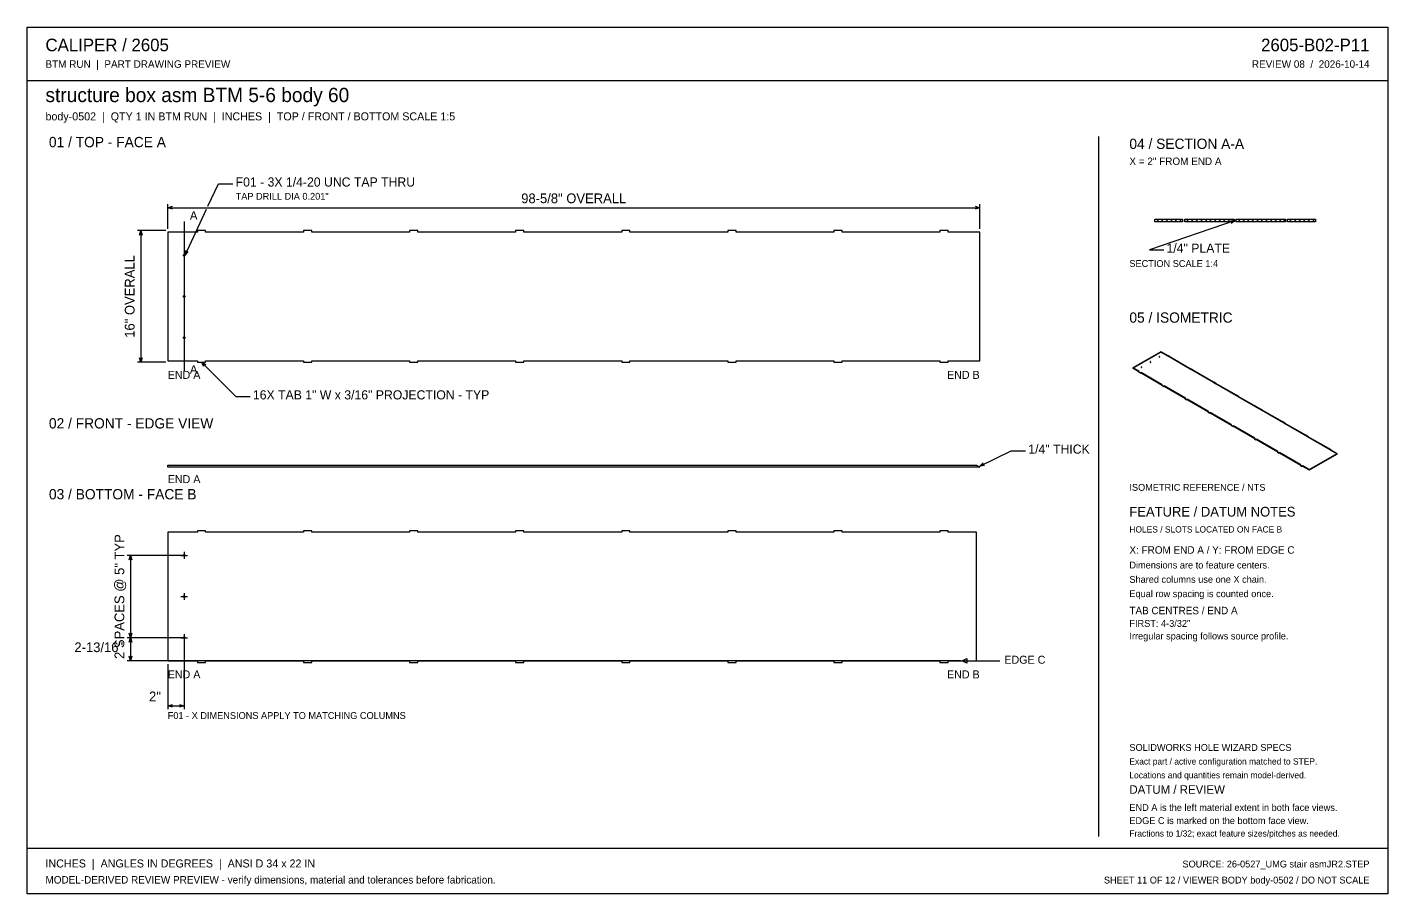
# Model space of a CAD drawing. Header units: inches. Extents: x 2 to 168, y 2 to 108.
import ezdxf
from ezdxf.enums import TextEntityAlignment as Align

# ---------------------------------------------------------------- set-up
doc = ezdxf.new("R2010")
doc.units = ezdxf.units.IN
doc.header["$MEASUREMENT"] = 0

msp = doc.modelspace()

# ---------------------------------------------------------------- linework, layer by layer
at = {"layer": 'ANNOTATION'}
for p, q in [((24.32, 85.9), (25.6, 88.63)), ((25.6, 88.63), (27.33, 88.63)), ((19.43, 83.14), (19.43, 86.13)), ((118.07, 83.14), (118.07, 86.13)), ((19.43, 85.71), (19.99, 85.88)), ((19.43, 85.71), (118.07, 85.71)), ((19.99, 85.53), (19.43, 85.71)), ((21.53, 79.93), (24.14, 85.52)), ((117.51, 85.88), (118.07, 85.71)), ((118.07, 85.71), (117.51, 85.53)), ((19.22, 82.93), (15.75, 82.93)), ((15.99, 82.38), (16.17, 82.93)), ((16.17, 82.93), (16.17, 66.93)), ((16.17, 82.93), (16.34, 82.38)), ((21.43, 84.04), (21.43, 65.89)), ((149.1, 84.15), (138.68, 80.59)), ((148.52, 84.13), (149.1, 84.15)), ((149.1, 84.15), (148.63, 83.81)), ((21.53, 79.93), (21.61, 80.51)), ((21.92, 80.36), (21.53, 79.93)), ((138.68, 80.59), (140.42, 80.59)), ((19.22, 66.93), (15.75, 66.93)), ((16.17, 66.93), (15.99, 67.49)), ((16.34, 67.49), (16.17, 66.93)), ((23.53, 66.93), (27.7, 62.76)), ((23.8, 66.41), (23.53, 66.93)), ((23.53, 66.93), (24.05, 66.66)), ((27.7, 62.76), (29.43, 62.76)), ((118.07, 54.32), (121.89, 56.18)), ((118.07, 54.32), (118.49, 54.72)), ((121.89, 56.18), (123.63, 56.18)), ((118.65, 54.41), (118.07, 54.32)), ((21.22, 43.47), (14.5, 43.47)), ((14.74, 42.92), (14.92, 43.47)), ((14.92, 43.47), (14.92, 33.47)), ((14.92, 43.47), (15.09, 42.92)), ((21.01, 43.47), (21.85, 43.47)), ((21.43, 43.89), (21.43, 43.06)), ((21.01, 38.47), (21.85, 38.47)), ((21.43, 38.89), (21.43, 38.06)), ((21.22, 33.47), (14.5, 33.47)), ((21.22, 33.47), (14.5, 33.47)), ((14.92, 33.47), (14.74, 34.03)), ((14.74, 32.92), (14.92, 33.47)), ((15.09, 34.03), (14.92, 33.47)), ((14.92, 33.47), (14.92, 30.66)), ((14.92, 33.47), (15.09, 32.92)), ((21.01, 33.47), (21.85, 33.47)), ((21.43, 33.89), (21.43, 33.06)), ((21.43, 33.26), (21.43, 24.78)), ((115.74, 30.66), (14.5, 30.66)), ((14.92, 30.66), (14.74, 31.22)), ((15.09, 31.22), (14.92, 30.66)), ((19.43, 30.26), (19.43, 24.78)), ((115.95, 30.66), (116.51, 30.94)), ((115.95, 30.66), (120.5, 30.66)), ((116.51, 30.38), (115.95, 30.66)), ((116.51, 30.94), (116.51, 30.38)), ((19.43, 25.19), (19.99, 25.37)), ((19.43, 25.19), (21.43, 25.19)), ((19.99, 25.02), (19.43, 25.19)), ((20.87, 25.37), (21.43, 25.19)), ((21.43, 25.19), (20.87, 25.02))]:
    msp.add_line(p, q, dxfattribs=at)
at = {"layer": 'OUTLINE'}
for p, q in [((2.36, 107.64), (167.64, 107.64)), ((2.36, 2.36), (2.36, 107.64)), ((167.64, 107.64), (167.64, 2.36)), ((2.36, 101.18), (167.64, 101.18)), ((132.5, 94.38), (132.5, 9.31)), ((139.33, 84.31), (142.72, 84.31)), ((139.33, 83.99), (139.33, 84.31)), ((139.54, 83.99), (139.85, 84.31)), ((140.1, 83.99), (140.41, 84.31)), ((140.65, 83.99), (140.96, 84.31)), ((141.21, 83.99), (141.52, 84.31)), ((141.76, 83.99), (142.07, 84.31)), ((142.32, 83.99), (142.63, 84.31)), ((142.72, 84.31), (142.72, 83.99)), ((142.97, 84.31), (148.97, 84.31)), ((142.97, 83.99), (142.97, 84.31)), ((143.18, 83.99), (143.49, 84.31)), ((143.74, 83.99), (144.05, 84.31)), ((144.29, 83.99), (144.6, 84.31)), ((144.85, 83.99), (145.16, 84.31)), ((145.4, 83.99), (145.72, 84.31)), ((145.96, 83.99), (146.27, 84.31)), ((146.51, 83.99), (146.83, 84.31)), ((147.07, 83.99), (147.38, 84.31)), ((147.63, 83.99), (147.94, 84.31)), ((148.18, 83.99), (148.49, 84.31)), ((148.74, 83.99), (148.97, 84.31)), ((148.97, 84.31), (148.97, 83.99)), ((149.22, 84.31), (155.22, 84.31)), ((149.22, 83.99), (149.22, 84.31)), ((149.43, 83.99), (149.74, 84.31)), ((149.99, 83.99), (150.3, 84.31)), ((150.54, 83.99), (150.85, 84.31)), ((151.1, 83.99), (151.41, 84.31)), ((151.65, 83.99), (151.97, 84.31)), ((152.21, 83.99), (152.52, 84.31)), ((152.76, 83.99), (153.08, 84.31)), ((153.32, 83.99), (153.63, 84.31)), ((153.88, 83.99), (154.19, 84.31)), ((154.43, 83.99), (154.74, 84.31)), ((154.99, 83.99), (155.22, 84.31)), ((155.22, 84.31), (155.22, 83.99)), ((155.47, 84.31), (158.86, 84.31)), ((155.47, 83.99), (155.47, 84.31)), ((155.68, 83.99), (155.99, 84.31)), ((156.24, 83.99), (156.55, 84.31)), ((156.79, 83.99), (157.1, 84.31)), ((157.35, 83.99), (157.66, 84.31)), ((157.9, 83.99), (158.22, 84.31)), ((158.46, 83.99), (158.77, 84.31)), ((158.86, 84.31), (158.86, 83.99)), ((19.43, 82.74), (19.43, 67.12)), ((23.03, 82.74), (19.43, 82.74)), ((24.03, 82.93), (23.03, 82.93)), ((23.03, 82.93), (23.03, 82.74)), ((24.03, 82.74), (24.03, 82.93)), ((35.92, 82.74), (24.03, 82.74)), ((36.92, 82.93), (35.92, 82.93)), ((35.92, 82.93), (35.92, 82.74)), ((36.92, 82.74), (36.92, 82.93)), ((48.81, 82.74), (36.92, 82.74)), ((49.81, 82.93), (48.81, 82.93)), ((48.81, 82.93), (48.81, 82.74)), ((49.81, 82.74), (49.81, 82.93)), ((61.69, 82.74), (49.81, 82.74)), ((62.69, 82.93), (61.69, 82.93)), ((61.69, 82.93), (61.69, 82.74)), ((62.69, 82.74), (62.69, 82.93)), ((74.58, 82.74), (62.69, 82.74)), ((75.58, 82.93), (74.58, 82.93)), ((74.58, 82.93), (74.58, 82.74)), ((75.58, 82.74), (75.58, 82.93)), ((87.47, 82.74), (75.58, 82.74)), ((88.47, 82.93), (87.47, 82.93)), ((87.47, 82.93), (87.47, 82.74)), ((88.47, 82.74), (88.47, 82.93)), ((100.35, 82.74), (88.47, 82.74)), ((101.35, 82.93), (100.35, 82.93)), ((100.35, 82.93), (100.35, 82.74)), ((101.35, 82.74), (101.35, 82.93)), ((113.24, 82.74), (101.35, 82.74)), ((114.24, 82.93), (113.24, 82.93)), ((113.24, 82.93), (113.24, 82.74)), ((114.24, 82.74), (114.24, 82.93)), ((118.07, 82.74), (114.24, 82.74)), ((118.07, 67.12), (118.07, 82.74)), ((142.72, 83.99), (139.33, 83.99)), ((148.97, 83.99), (142.97, 83.99)), ((155.22, 83.99), (149.22, 83.99)), ((158.86, 83.99), (155.47, 83.99)), ((140.07, 68.22), (136.67, 66.26)), ((136.67, 66.2), (140.07, 68.16)), ((140.07, 68.16), (140.07, 68.22)), ((140.85, 67.77), (140.07, 68.22)), ((140.85, 67.71), (140.07, 68.16)), ((140.89, 67.8), (140.85, 67.77)), ((140.85, 67.77), (140.85, 67.71)), ((140.89, 67.8), (140.89, 67.73)), ((140.89, 67.8), (141.11, 67.67)), ((19.43, 67.12), (23.03, 67.12)), ((23.03, 67.12), (23.03, 66.93)), ((23.03, 66.93), (24.03, 66.93)), ((24.03, 66.93), (24.03, 67.12)), ((24.03, 67.12), (35.92, 67.12)), ((35.92, 67.12), (35.92, 66.93)), ((35.92, 66.93), (36.92, 66.93)), ((36.92, 66.93), (36.92, 67.12)), ((36.92, 67.12), (48.81, 67.12)), ((48.81, 67.12), (48.81, 66.93)), ((48.81, 66.93), (49.81, 66.93)), ((49.81, 66.93), (49.81, 67.12)), ((49.81, 67.12), (61.69, 67.12)), ((61.69, 67.12), (61.69, 66.93)), ((61.69, 66.93), (62.69, 66.93)), ((62.69, 66.93), (62.69, 67.12)), ((62.69, 67.12), (74.58, 67.12)), ((74.58, 67.12), (74.58, 66.93)), ((74.58, 66.93), (75.58, 66.93)), ((75.58, 66.93), (75.58, 67.12)), ((75.58, 67.12), (87.47, 67.12)), ((87.47, 67.12), (87.47, 66.93)), ((87.47, 66.93), (88.47, 66.93)), ((88.47, 66.93), (88.47, 67.12)), ((88.47, 67.12), (100.35, 67.12)), ((100.35, 67.12), (100.35, 66.93)), ((100.35, 66.93), (101.35, 66.93)), ((101.35, 66.93), (101.35, 67.12)), ((101.35, 67.12), (113.24, 67.12)), ((113.24, 67.12), (113.24, 66.93)), ((113.24, 66.93), (114.24, 66.93)), ((114.24, 66.93), (114.24, 67.12)), ((114.24, 67.12), (118.07, 67.12)), ((136.67, 66.26), (136.67, 66.2)), ((137.45, 65.81), (136.67, 66.26)), ((137.45, 65.75), (136.67, 66.2)), ((137.69, 66.37), (137.68, 66.37)), ((137.68, 66.37), (137.68, 66.37)), ((137.68, 66.37), (137.68, 66.37)), ((137.68, 66.37), (137.68, 66.37)), ((137.68, 66.37), (137.68, 66.37)), ((137.68, 66.37), (137.68, 66.37)), ((137.68, 66.37), (137.68, 66.36)), ((137.68, 66.36), (137.68, 66.36)), ((137.68, 66.36), (137.68, 66.36)), ((137.68, 66.36), (137.68, 66.36)), ((137.68, 66.36), (137.68, 66.36)), ((137.68, 66.36), (137.68, 66.36)), ((137.68, 66.36), (137.68, 66.36)), ((137.68, 66.36), (137.68, 66.36)), ((137.68, 66.36), (137.68, 66.36)), ((137.68, 66.36), (137.69, 66.36)), ((137.69, 66.31), (137.68, 66.31)), ((137.68, 66.31), (137.68, 66.31)), ((137.68, 66.31), (137.68, 66.31)), ((137.68, 66.31), (137.68, 66.3)), ((137.68, 66.3), (137.68, 66.3)), ((137.68, 66.3), (137.68, 66.3)), ((137.68, 66.3), (137.68, 66.3)), ((137.68, 66.3), (137.68, 66.3)), ((137.68, 66.3), (137.68, 66.3)), ((137.68, 66.3), (137.68, 66.3)), ((137.68, 66.3), (137.68, 66.3)), ((137.68, 66.3), (137.68, 66.3)), ((137.68, 66.3), (137.68, 66.3)), ((137.68, 66.3), (137.68, 66.3)), ((137.68, 66.3), (137.68, 66.29)), ((137.68, 66.29), (137.69, 66.29)), ((137.7, 66.38), (137.69, 66.38)), ((137.69, 66.38), (137.69, 66.38)), ((137.69, 66.38), (137.69, 66.38)), ((137.69, 66.38), (137.69, 66.38)), ((137.69, 66.38), (137.69, 66.37)), ((137.69, 66.38), (137.69, 66.31)), ((137.69, 66.37), (137.69, 66.37)), ((137.69, 66.37), (137.69, 66.37)), ((137.69, 66.37), (137.69, 66.37)), ((137.69, 66.37), (137.69, 66.37)), ((137.69, 66.37), (137.69, 66.37)), ((137.69, 66.37), (137.69, 66.37)), ((137.69, 66.36), (137.69, 66.36)), ((137.69, 66.36), (137.69, 66.36)), ((137.69, 66.36), (137.69, 66.35)), ((137.69, 66.35), (137.69, 66.35)), ((137.69, 66.35), (137.69, 66.35)), ((137.69, 66.35), (137.69, 66.35)), ((137.69, 66.35), (137.69, 66.35)), ((137.69, 66.35), (137.69, 66.35)), ((137.69, 66.35), (137.69, 66.35)), ((137.69, 66.35), (137.69, 66.35)), ((137.69, 66.35), (137.7, 66.35)), ((137.7, 66.32), (137.69, 66.31)), ((137.69, 66.31), (137.69, 66.31)), ((137.69, 66.31), (137.69, 66.31)), ((137.69, 66.31), (137.69, 66.31)), ((137.69, 66.31), (137.69, 66.31)), ((137.69, 66.31), (137.69, 66.31)), ((137.69, 66.31), (137.69, 66.31)), ((137.69, 66.31), (137.69, 66.31)), ((137.69, 66.31), (137.69, 66.31)), ((137.69, 66.31), (137.69, 66.31)), ((137.69, 66.31), (137.69, 66.31)), ((137.69, 66.29), (137.69, 66.29)), ((137.69, 66.29), (137.69, 66.29)), ((137.69, 66.29), (137.69, 66.29)), ((137.69, 66.29), (137.69, 66.29)), ((137.69, 66.29), (137.69, 66.29)), ((137.69, 66.29), (137.69, 66.29)), ((137.69, 66.29), (137.69, 66.29)), ((137.69, 66.29), (137.69, 66.29)), ((137.69, 66.29), (137.69, 66.29)), ((137.69, 66.29), (137.69, 66.29)), ((137.69, 66.29), (137.7, 66.29)), ((137.71, 66.38), (137.7, 66.38)), ((137.7, 66.38), (137.7, 66.38)), ((137.7, 66.38), (137.7, 66.38)), ((137.7, 66.38), (137.7, 66.38)), ((137.7, 66.38), (137.7, 66.38)), ((137.7, 66.38), (137.7, 66.38)), ((137.7, 66.38), (137.7, 66.38)), ((137.7, 66.38), (137.7, 66.38)), ((137.7, 66.35), (137.7, 66.35)), ((137.7, 66.35), (137.7, 66.35)), ((137.7, 66.35), (137.7, 66.35)), ((137.7, 66.35), (137.7, 66.35)), ((137.7, 66.35), (137.7, 66.35)), ((137.7, 66.35), (137.7, 66.35)), ((137.7, 66.35), (137.7, 66.35)), ((137.7, 66.35), (137.71, 66.35)), ((137.71, 66.32), (137.7, 66.32)), ((137.7, 66.32), (137.7, 66.32)), ((137.7, 66.32), (137.7, 66.32)), ((137.7, 66.32), (137.7, 66.32)), ((137.7, 66.32), (137.7, 66.32)), ((137.7, 66.32), (137.7, 66.32)), ((137.7, 66.32), (137.7, 66.32)), ((137.7, 66.32), (137.7, 66.32)), ((137.7, 66.29), (137.7, 66.29)), ((137.7, 66.29), (137.7, 66.29)), ((137.7, 66.29), (137.7, 66.29)), ((137.7, 66.29), (137.7, 66.28)), ((137.7, 66.28), (137.7, 66.28)), ((137.7, 66.28), (137.7, 66.28)), ((137.7, 66.28), (137.7, 66.28)), ((137.7, 66.28), (137.71, 66.28)), ((137.72, 66.38), (137.71, 66.38)), ((137.71, 66.38), (137.71, 66.38)), ((137.71, 66.38), (137.71, 66.38)), ((137.71, 66.38), (137.71, 66.38)), ((137.71, 66.38), (137.71, 66.38)), ((137.71, 66.38), (137.71, 66.38)), ((137.71, 66.35), (137.71, 66.35)), ((137.71, 66.35), (137.71, 66.35)), ((137.71, 66.35), (137.71, 66.35)), ((137.71, 66.35), (137.71, 66.35)), ((137.71, 66.35), (137.71, 66.35)), ((137.71, 66.35), (137.72, 66.35)), ((137.72, 66.32), (137.71, 66.32)), ((137.71, 66.32), (137.71, 66.32)), ((137.71, 66.32), (137.71, 66.32)), ((137.71, 66.32), (137.71, 66.32)), ((137.71, 66.32), (137.71, 66.32)), ((137.71, 66.32), (137.71, 66.32)), ((137.71, 66.28), (137.71, 66.28)), ((137.71, 66.28), (137.71, 66.28)), ((137.71, 66.28), (137.71, 66.28)), ((137.71, 66.28), (137.71, 66.28)), ((137.71, 66.28), (137.71, 66.28)), ((137.71, 66.28), (137.72, 66.28)), ((137.73, 66.38), (137.72, 66.38)), ((137.72, 66.38), (137.72, 66.38)), ((137.72, 66.38), (137.72, 66.38)), ((137.72, 66.38), (137.72, 66.38)), ((137.72, 66.38), (137.72, 66.38)), ((137.72, 66.38), (137.72, 66.38)), ((137.72, 66.38), (137.72, 66.38)), ((137.72, 66.35), (137.72, 66.35)), ((137.72, 66.35), (137.72, 66.35)), ((137.72, 66.35), (137.72, 66.35)), ((137.72, 66.35), (137.72, 66.35)), ((137.72, 66.35), (137.72, 66.35)), ((137.72, 66.35), (137.72, 66.35)), ((137.72, 66.35), (137.73, 66.35)), ((137.73, 66.32), (137.72, 66.32)), ((137.72, 66.32), (137.72, 66.32)), ((137.72, 66.32), (137.72, 66.32)), ((137.72, 66.32), (137.72, 66.32)), ((137.72, 66.32), (137.72, 66.32)), ((137.72, 66.32), (137.72, 66.32)), ((137.72, 66.32), (137.72, 66.32)), ((137.72, 66.28), (137.72, 66.28)), ((137.72, 66.28), (137.72, 66.28)), ((137.72, 66.28), (137.72, 66.28)), ((137.72, 66.28), (137.72, 66.28)), ((137.72, 66.28), (137.72, 66.28)), ((137.72, 66.28), (137.72, 66.28)), ((137.72, 66.28), (137.73, 66.28)), ((137.74, 66.38), (137.73, 66.38)), ((137.73, 66.38), (137.73, 66.38)), ((137.73, 66.38), (137.73, 66.38)), ((137.73, 66.38), (137.73, 66.38)), ((137.73, 66.38), (137.73, 66.38)), ((137.73, 66.38), (137.73, 66.38)), ((137.73, 66.38), (137.73, 66.38)), ((137.73, 66.38), (137.73, 66.38)), ((137.73, 66.35), (137.73, 66.35)), ((137.73, 66.35), (137.73, 66.35)), ((137.73, 66.35), (137.73, 66.35)), ((137.73, 66.35), (137.73, 66.35)), ((137.73, 66.35), (137.73, 66.35)), ((137.73, 66.35), (137.73, 66.35)), ((137.73, 66.35), (137.73, 66.35)), ((137.73, 66.35), (137.74, 66.35)), ((137.73, 66.31), (137.73, 66.32)), ((137.73, 66.32), (137.73, 66.32)), ((137.73, 66.32), (137.73, 66.32)), ((137.73, 66.32), (137.73, 66.32)), ((137.73, 66.32), (137.73, 66.32)), ((137.73, 66.32), (137.73, 66.32)), ((137.74, 66.31), (137.73, 66.31)), ((137.73, 66.31), (137.73, 66.31)), ((137.73, 66.28), (137.73, 66.29)), ((137.73, 66.29), (137.73, 66.29)), ((137.73, 66.29), (137.73, 66.29)), ((137.73, 66.29), (137.73, 66.29)), ((137.73, 66.29), (137.73, 66.29)), ((137.73, 66.29), (137.73, 66.29)), ((137.73, 66.29), (137.74, 66.29)), ((137.73, 66.28), (137.73, 66.28)), ((137.74, 66.37), (137.74, 66.38)), ((137.74, 66.38), (137.74, 66.38)), ((137.74, 66.36), (137.74, 66.37)), ((137.74, 66.37), (137.74, 66.37)), ((137.74, 66.37), (137.74, 66.37)), ((137.74, 66.37), (137.74, 66.37)), ((137.74, 66.37), (137.74, 66.37)), ((137.74, 66.37), (137.74, 66.37)), ((137.74, 66.37), (137.74, 66.37)), ((137.74, 66.37), (137.74, 66.37)), ((137.74, 66.37), (137.74, 66.37)), ((137.74, 66.37), (137.74, 66.37)), ((137.74, 66.37), (137.74, 66.37)), ((137.74, 66.37), (137.74, 66.37)), ((137.74, 66.37), (137.74, 66.37)), ((137.74, 66.35), (137.74, 66.36)), ((137.74, 66.36), (137.74, 66.36)), ((137.74, 66.36), (137.74, 66.36)), ((137.74, 66.36), (137.74, 66.36)), ((137.74, 66.36), (137.74, 66.36)), ((137.74, 66.36), (137.74, 66.36)), ((137.74, 66.36), (137.74, 66.36)), ((137.74, 66.36), (137.74, 66.36)), ((137.74, 66.36), (137.74, 66.36)), ((137.74, 66.36), (137.74, 66.36)), ((137.74, 66.36), (137.74, 66.36)), ((137.74, 66.36), (137.74, 66.36)), ((137.74, 66.35), (137.74, 66.35)), ((137.74, 66.35), (137.74, 66.35)), ((137.74, 66.35), (137.74, 66.35)), ((137.74, 66.35), (137.74, 66.35)), ((137.74, 66.35), (137.74, 66.35)), ((137.74, 66.35), (137.74, 66.29)), ((137.74, 66.3), (137.74, 66.31)), ((137.74, 66.31), (137.74, 66.31)), ((137.74, 66.31), (137.74, 66.31)), ((137.74, 66.31), (137.74, 66.31)), ((137.74, 66.31), (137.74, 66.31)), ((137.74, 66.31), (137.74, 66.31)), ((137.74, 66.31), (137.74, 66.31)), ((137.74, 66.31), (137.74, 66.31)), ((137.74, 66.31), (137.74, 66.31)), ((137.74, 66.31), (137.74, 66.31)), ((137.74, 66.31), (137.74, 66.31)), ((137.74, 66.31), (137.74, 66.31)), ((137.74, 66.29), (137.74, 66.3)), ((137.74, 66.3), (137.74, 66.3)), ((137.74, 66.3), (137.74, 66.3)), ((137.74, 66.3), (137.74, 66.3)), ((137.74, 66.3), (137.74, 66.3)), ((137.74, 66.3), (137.74, 66.3)), ((137.74, 66.3), (137.74, 66.3)), ((137.74, 66.3), (137.74, 66.3)), ((137.74, 66.3), (137.74, 66.3)), ((137.74, 66.3), (137.74, 66.3)), ((137.74, 66.3), (137.74, 66.3)), ((137.74, 66.29), (137.74, 66.29)), ((137.74, 66.29), (137.74, 66.29)), ((137.74, 66.29), (137.74, 66.29)), ((137.74, 66.29), (137.74, 66.29)), ((137.74, 66.29), (137.74, 66.29)), ((137.74, 66.29), (137.74, 66.29)), ((137.74, 66.29), (137.74, 66.29)), ((137.74, 66.29), (137.74, 66.29)), ((137.74, 66.29), (137.74, 66.29)), ((138.78, 67), (138.77, 67)), ((138.77, 67), (138.77, 67)), ((138.77, 67), (138.77, 67)), ((138.77, 67), (138.77, 67)), ((138.77, 67), (138.77, 67)), ((138.77, 67), (138.77, 67)), ((138.77, 67), (138.77, 67)), ((138.77, 67), (138.77, 66.99)), ((138.77, 66.99), (138.77, 66.99)), ((138.77, 66.99), (138.77, 66.99)), ((138.77, 66.99), (138.77, 66.99)), ((138.77, 66.99), (138.77, 66.99)), ((138.77, 66.99), (138.77, 66.99)), ((138.77, 66.99), (138.77, 66.99)), ((138.77, 66.99), (138.77, 66.99)), ((138.77, 66.99), (138.77, 66.99)), ((138.77, 66.99), (138.77, 66.99)), ((138.77, 66.99), (138.77, 66.99)), ((138.77, 66.99), (138.77, 66.98)), ((138.77, 66.98), (138.77, 66.98)), ((138.77, 66.98), (138.77, 66.98)), ((138.77, 66.98), (138.78, 66.98)), ((138.78, 66.94), (138.77, 66.94)), ((138.77, 66.94), (138.77, 66.94)), ((138.77, 66.94), (138.77, 66.94)), ((138.77, 66.94), (138.77, 66.93)), ((138.77, 66.93), (138.77, 66.93)), ((138.77, 66.93), (138.77, 66.93)), ((138.77, 66.93), (138.77, 66.93)), ((138.77, 66.93), (138.77, 66.93)), ((138.77, 66.93), (138.77, 66.93)), ((138.77, 66.93), (138.77, 66.93)), ((138.77, 66.93), (138.77, 66.93)), ((138.77, 66.93), (138.77, 66.93)), ((138.77, 66.93), (138.77, 66.93)), ((138.77, 66.93), (138.77, 66.93)), ((138.77, 66.93), (138.77, 66.93)), ((138.77, 66.93), (138.77, 66.92)), ((138.77, 66.92), (138.77, 66.92)), ((138.77, 66.92), (138.77, 66.92)), ((138.77, 66.92), (138.77, 66.92)), ((138.77, 66.92), (138.77, 66.92)), ((138.77, 66.92), (138.77, 66.92)), ((138.77, 66.92), (138.78, 66.92)), ((138.79, 67.01), (138.78, 67.01)), ((138.78, 67.01), (138.78, 67.01)), ((138.78, 67.01), (138.78, 67.01)), ((138.78, 67.01), (138.78, 67)), ((138.78, 67), (138.78, 66.94)), ((138.78, 67), (138.78, 67)), ((138.78, 67), (138.78, 67)), ((138.78, 67), (138.78, 67)), ((138.78, 67), (138.78, 67)), ((138.78, 67), (138.78, 67)), ((138.78, 67), (138.78, 67)), ((138.78, 66.98), (138.78, 66.98)), ((138.78, 66.98), (138.78, 66.98)), ((138.78, 66.98), (138.78, 66.98)), ((138.78, 66.98), (138.78, 66.98)), ((138.78, 66.98), (138.78, 66.98)), ((138.78, 66.98), (138.78, 66.98)), ((138.78, 66.98), (138.78, 66.98)), ((138.78, 66.98), (138.78, 66.98)), ((138.78, 66.98), (138.78, 66.98)), ((138.78, 66.98), (138.79, 66.98)), ((138.79, 66.94), (138.78, 66.94)), ((138.78, 66.94), (138.78, 66.94)), ((138.78, 66.94), (138.78, 66.94)), ((138.78, 66.94), (138.78, 66.94)), ((138.78, 66.94), (138.78, 66.94)), ((138.78, 66.94), (138.78, 66.94)), ((138.78, 66.94), (138.78, 66.94)), ((138.78, 66.94), (138.78, 66.94)), ((138.78, 66.94), (138.78, 66.94)), ((138.78, 66.94), (138.78, 66.94)), ((138.78, 66.92), (138.78, 66.92)), ((138.78, 66.92), (138.78, 66.92)), ((138.78, 66.92), (138.78, 66.92)), ((138.78, 66.92), (138.78, 66.92)), ((138.78, 66.92), (138.78, 66.92)), ((138.78, 66.92), (138.78, 66.92)), ((138.78, 66.92), (138.78, 66.92)), ((138.78, 66.92), (138.78, 66.91)), ((138.78, 66.91), (138.78, 66.91)), ((138.78, 66.91), (138.79, 66.91)), ((138.8, 67.01), (138.79, 67.01)), ((138.79, 67.01), (138.79, 67.01)), ((138.79, 67.01), (138.79, 67.01)), ((138.79, 67.01), (138.79, 67.01)), ((138.79, 67.01), (138.79, 67.01)), ((138.79, 67.01), (138.79, 67.01)), ((138.79, 67.01), (138.79, 67.01)), ((138.79, 66.98), (138.79, 66.98)), ((138.79, 66.98), (138.79, 66.98)), ((138.79, 66.98), (138.79, 66.98)), ((138.79, 66.98), (138.79, 66.97)), ((138.79, 66.97), (138.79, 66.97)), ((138.79, 66.97), (138.79, 66.97)), ((138.79, 66.97), (138.8, 66.97)), ((138.8, 66.95), (138.79, 66.95)), ((138.79, 66.95), (138.79, 66.95)), ((138.79, 66.95), (138.79, 66.95)), ((138.79, 66.95), (138.79, 66.95)), ((138.79, 66.95), (138.79, 66.95)), ((138.79, 66.95), (138.79, 66.94)), ((138.79, 66.94), (138.79, 66.94)), ((138.79, 66.91), (138.79, 66.91)), ((138.79, 66.91), (138.79, 66.91)), ((138.79, 66.91), (138.79, 66.91)), ((138.79, 66.91), (138.79, 66.91)), ((138.79, 66.91), (138.79, 66.91)), ((138.79, 66.91), (138.79, 66.91)), ((138.79, 66.91), (138.8, 66.91)), ((138.81, 67.01), (138.8, 67.01)), ((138.8, 67.01), (138.8, 67.01)), ((138.8, 67.01), (138.8, 67.01)), ((138.8, 67.01), (138.8, 67.01)), ((138.8, 67.01), (138.8, 67.01)), ((138.8, 67.01), (138.8, 67.01)), ((138.8, 67.01), (138.8, 67.01)), ((138.8, 66.97), (138.8, 66.97)), ((138.8, 66.97), (138.8, 66.97)), ((138.8, 66.97), (138.8, 66.97)), ((138.8, 66.97), (138.8, 66.97)), ((138.8, 66.97), (138.8, 66.97)), ((138.8, 66.97), (138.8, 66.97)), ((138.8, 66.97), (138.81, 66.97)), ((138.81, 66.95), (138.8, 66.95)), ((138.8, 66.95), (138.8, 66.95)), ((138.8, 66.95), (138.8, 66.95)), ((138.8, 66.95), (138.8, 66.95)), ((138.8, 66.95), (138.8, 66.95)), ((138.8, 66.95), (138.8, 66.95)), ((138.8, 66.95), (138.8, 66.95)), ((138.8, 66.91), (138.8, 66.91)), ((138.8, 66.91), (138.8, 66.91)), ((138.8, 66.91), (138.8, 66.91)), ((138.8, 66.91), (138.8, 66.91)), ((138.8, 66.91), (138.8, 66.91)), ((138.8, 66.91), (138.8, 66.91)), ((138.8, 66.91), (138.81, 66.91)), ((138.82, 67.01), (138.81, 67.01)), ((138.81, 67.01), (138.81, 67.01)), ((138.81, 67.01), (138.81, 67.01)), ((138.81, 67.01), (138.81, 67.01)), ((138.81, 67.01), (138.81, 67.01)), ((138.81, 67.01), (138.81, 67.01)), ((138.81, 67.01), (138.81, 67.01)), ((138.81, 66.97), (138.81, 66.98)), ((138.81, 66.98), (138.81, 66.98)), ((138.81, 66.98), (138.82, 66.98)), ((138.81, 66.97), (138.81, 66.97)), ((138.81, 66.97), (138.81, 66.97)), ((138.81, 66.97), (138.81, 66.97)), ((138.81, 66.97), (138.81, 66.97)), ((138.82, 66.94), (138.81, 66.95)), ((138.81, 66.95), (138.81, 66.95)), ((138.81, 66.95), (138.81, 66.95)), ((138.81, 66.95), (138.81, 66.95)), ((138.81, 66.95), (138.81, 66.95)), ((138.81, 66.95), (138.81, 66.95)), ((138.81, 66.95), (138.81, 66.95)), ((138.81, 66.91), (138.81, 66.91)), ((138.81, 66.91), (138.81, 66.91)), ((138.81, 66.91), (138.81, 66.91)), ((138.81, 66.91), (138.81, 66.91)), ((138.81, 66.91), (138.81, 66.91)), ((138.81, 66.91), (138.81, 66.91)), ((138.81, 66.91), (138.82, 66.91)), ((138.82, 67), (138.82, 67.01)), ((138.82, 67.01), (138.82, 67.01)), ((138.82, 67.01), (138.82, 67.01)), ((138.82, 67.01), (138.82, 67.01)), ((138.82, 67.01), (138.82, 67.01)), ((138.83, 67), (138.82, 67)), ((138.82, 67), (138.82, 67)), ((138.82, 67), (138.82, 67)), ((138.82, 66.98), (138.82, 66.92)), ((138.82, 66.98), (138.82, 66.98)), ((138.82, 66.98), (138.82, 66.98)), ((138.82, 66.98), (138.82, 66.98)), ((138.82, 66.98), (138.82, 66.98)), ((138.82, 66.98), (138.82, 66.98)), ((138.82, 66.98), (138.82, 66.98)), ((138.82, 66.98), (138.82, 66.98)), ((138.82, 66.98), (138.83, 66.98)), ((138.83, 66.94), (138.82, 66.94)), ((138.82, 66.94), (138.82, 66.94)), ((138.82, 66.94), (138.82, 66.94)), ((138.82, 66.94), (138.82, 66.94)), ((138.82, 66.94), (138.82, 66.94)), ((138.82, 66.94), (138.82, 66.94)), ((138.82, 66.94), (138.82, 66.94)), ((138.82, 66.94), (138.82, 66.94)), ((138.82, 66.92), (138.82, 66.92)), ((138.82, 66.92), (138.83, 66.92)), ((138.82, 66.91), (138.82, 66.92)), ((138.82, 66.92), (138.82, 66.92)), ((138.82, 66.92), (138.82, 66.92)), ((138.82, 66.91), (138.82, 66.91)), ((138.82, 66.91), (138.82, 66.91)), ((138.82, 66.91), (138.82, 66.91)), ((138.83, 66.99), (138.83, 67)), ((138.83, 67), (138.83, 67)), ((138.83, 67), (138.83, 67)), ((138.83, 67), (138.83, 67)), ((138.83, 67), (138.83, 67)), ((138.83, 67), (138.83, 67)), ((138.83, 67), (138.83, 67)), ((138.83, 67), (138.83, 67)), ((138.83, 67), (138.83, 67)), ((138.83, 67), (138.83, 67)), ((138.83, 67), (138.83, 67)), ((138.83, 66.98), (138.83, 66.99)), ((138.83, 66.99), (138.83, 66.99)), ((138.83, 66.99), (138.83, 66.99)), ((138.83, 66.99), (138.83, 66.99)), ((138.83, 66.99), (138.83, 66.99)), ((138.83, 66.99), (138.83, 66.99)), ((138.83, 66.99), (138.83, 66.99)), ((138.83, 66.99), (138.83, 66.99)), ((138.83, 66.99), (138.83, 66.99)), ((138.83, 66.99), (138.83, 66.99)), ((138.83, 66.99), (138.83, 66.99)), ((138.83, 66.98), (138.83, 66.98)), ((138.83, 66.98), (138.83, 66.98)), ((138.83, 66.98), (138.83, 66.98)), ((138.83, 66.98), (138.83, 66.98)), ((138.83, 66.98), (138.83, 66.98)), ((138.83, 66.98), (138.83, 66.98)), ((138.83, 66.93), (138.83, 66.94)), ((138.83, 66.94), (138.83, 66.94)), ((138.83, 66.94), (138.83, 66.94)), ((138.83, 66.94), (138.83, 66.94)), ((138.83, 66.94), (138.83, 66.94)), ((138.83, 66.94), (138.83, 66.94)), ((138.83, 66.94), (138.83, 66.94)), ((138.83, 66.92), (138.83, 66.93)), ((138.83, 66.93), (138.83, 66.93)), ((138.83, 66.93), (138.83, 66.93)), ((138.83, 66.93), (138.83, 66.93)), ((138.83, 66.93), (138.83, 66.93)), ((138.83, 66.93), (138.83, 66.93)), ((138.83, 66.93), (138.83, 66.93)), ((138.83, 66.93), (138.83, 66.93)), ((138.83, 66.93), (138.83, 66.93)), ((138.83, 66.93), (138.83, 66.93)), ((138.83, 66.93), (138.83, 66.93)), ((138.83, 66.93), (138.83, 66.93)), ((138.83, 66.92), (138.83, 66.92)), ((138.83, 66.92), (138.83, 66.92)), ((138.83, 66.92), (138.83, 66.92)), ((138.83, 66.92), (138.83, 66.92)), ((138.83, 66.92), (138.83, 66.92)), ((138.83, 66.92), (138.83, 66.92)), ((138.83, 66.92), (138.83, 66.92)), ((138.83, 66.92), (138.83, 66.92)), ((138.83, 66.92), (138.83, 66.92)), ((139.87, 67.63), (139.86, 67.63)), ((139.86, 67.63), (139.86, 67.63)), ((139.86, 67.63), (139.86, 67.63)), ((139.86, 67.63), (139.86, 67.63)), ((139.86, 67.63), (139.86, 67.63)), ((139.86, 67.63), (139.86, 67.63)), ((139.86, 67.63), (139.86, 67.63)), ((139.86, 67.63), (139.86, 67.62)), ((139.86, 67.62), (139.86, 67.62)), ((139.86, 67.62), (139.86, 67.62)), ((139.86, 67.62), (139.86, 67.62)), ((139.86, 67.62), (139.86, 67.62)), ((139.86, 67.62), (139.86, 67.62)), ((139.86, 67.62), (139.86, 67.62)), ((139.86, 67.62), (139.86, 67.62)), ((139.86, 67.62), (139.86, 67.62)), ((139.86, 67.62), (139.86, 67.62)), ((139.86, 67.62), (139.86, 67.62)), ((139.86, 67.62), (139.86, 67.62)), ((139.86, 67.62), (139.86, 67.61)), ((139.86, 67.61), (139.86, 67.61)), ((139.86, 67.61), (139.86, 67.61)), ((139.86, 67.61), (139.86, 67.61)), ((139.86, 67.61), (139.86, 67.61)), ((139.86, 67.61), (139.86, 67.61)), ((139.86, 67.61), (139.86, 67.61)), ((139.86, 67.61), (139.86, 67.61)), ((139.86, 67.61), (139.87, 67.61)), ((139.87, 67.57), (139.86, 67.57)), ((139.86, 67.57), (139.86, 67.57)), ((139.86, 67.57), (139.86, 67.57)), ((139.86, 67.57), (139.86, 67.57)), ((139.86, 67.57), (139.86, 67.56)), ((139.86, 67.56), (139.86, 67.56)), ((139.86, 67.56), (139.86, 67.56)), ((139.86, 67.56), (139.86, 67.56)), ((139.86, 67.56), (139.86, 67.56)), ((139.86, 67.56), (139.86, 67.56)), ((139.86, 67.56), (139.86, 67.56)), ((139.86, 67.56), (139.86, 67.56)), ((139.86, 67.56), (139.86, 67.56)), ((139.86, 67.56), (139.86, 67.56)), ((139.86, 67.56), (139.86, 67.56)), ((139.86, 67.56), (139.86, 67.56)), ((139.86, 67.56), (139.86, 67.55)), ((139.86, 67.55), (139.86, 67.55)), ((139.86, 67.55), (139.86, 67.55)), ((139.86, 67.55), (139.86, 67.55)), ((139.86, 67.55), (139.86, 67.55)), ((139.86, 67.55), (139.86, 67.55)), ((139.86, 67.55), (139.86, 67.55)), ((139.86, 67.55), (139.86, 67.55)), ((139.86, 67.55), (139.86, 67.55)), ((139.86, 67.55), (139.86, 67.55)), ((139.86, 67.55), (139.86, 67.55)), ((139.86, 67.55), (139.87, 67.55)), ((139.88, 67.64), (139.87, 67.64)), ((139.87, 67.64), (139.87, 67.64)), ((139.87, 67.64), (139.87, 67.63)), ((139.87, 67.63), (139.87, 67.57)), ((139.87, 67.63), (139.87, 67.63)), ((139.87, 67.63), (139.87, 67.63)), ((139.87, 67.63), (139.87, 67.63)), ((139.87, 67.63), (139.87, 67.63)), ((139.87, 67.63), (139.87, 67.63)), ((139.87, 67.63), (139.87, 67.63)), ((139.87, 67.61), (139.87, 67.61)), ((139.87, 67.61), (139.87, 67.61)), ((139.87, 67.61), (139.87, 67.61)), ((139.87, 67.61), (139.87, 67.61)), ((139.87, 67.61), (139.87, 67.61)), ((139.87, 67.61), (139.87, 67.6)), ((139.87, 67.6), (139.87, 67.6)), ((139.87, 67.6), (139.87, 67.6)), ((139.87, 67.6), (139.88, 67.6)), ((139.88, 67.57), (139.87, 67.57)), ((139.87, 67.57), (139.87, 67.57)), ((139.87, 67.57), (139.87, 67.57)), ((139.87, 67.57), (139.87, 67.57)), ((139.87, 67.57), (139.87, 67.57)), ((139.87, 67.57), (139.87, 67.57)), ((139.87, 67.57), (139.87, 67.57)), ((139.87, 67.57), (139.87, 67.57)), ((139.87, 67.57), (139.87, 67.57)), ((139.87, 67.55), (139.87, 67.54)), ((139.87, 67.54), (139.87, 67.54)), ((139.87, 67.54), (139.87, 67.54)), ((139.87, 67.54), (139.87, 67.54)), ((139.87, 67.54), (139.87, 67.54)), ((139.87, 67.54), (139.87, 67.54)), ((139.87, 67.54), (139.87, 67.54)), ((139.87, 67.54), (139.87, 67.54)), ((139.87, 67.54), (139.88, 67.54)), ((139.89, 67.64), (139.88, 67.64)), ((139.88, 67.64), (139.88, 67.64)), ((139.88, 67.64), (139.88, 67.64)), ((139.88, 67.64), (139.88, 67.64)), ((139.88, 67.64), (139.88, 67.64)), ((139.88, 67.64), (139.88, 67.64)), ((139.88, 67.64), (139.88, 67.64)), ((139.88, 67.6), (139.88, 67.6)), ((139.88, 67.6), (139.88, 67.6)), ((139.88, 67.6), (139.88, 67.6)), ((139.88, 67.6), (139.88, 67.6)), ((139.88, 67.6), (139.88, 67.6)), ((139.88, 67.6), (139.88, 67.6)), ((139.88, 67.6), (139.89, 67.6)), ((139.89, 67.57), (139.88, 67.57)), ((139.88, 67.57), (139.88, 67.57)), ((139.88, 67.57), (139.88, 67.57)), ((139.88, 67.57), (139.88, 67.57)), ((139.88, 67.57), (139.88, 67.57)), ((139.88, 67.57), (139.88, 67.57)), ((139.88, 67.57), (139.88, 67.57)), ((139.88, 67.54), (139.88, 67.54)), ((139.88, 67.54), (139.88, 67.54)), ((139.88, 67.54), (139.88, 67.54)), ((139.88, 67.54), (139.88, 67.54)), ((139.88, 67.54), (139.88, 67.54)), ((139.88, 67.54), (139.88, 67.54)), ((139.88, 67.54), (139.89, 67.54)), ((139.9, 67.64), (139.89, 67.64)), ((139.89, 67.64), (139.89, 67.64)), ((139.89, 67.64), (139.89, 67.64)), ((139.89, 67.64), (139.89, 67.64)), ((139.89, 67.64), (139.89, 67.64)), ((139.89, 67.64), (139.89, 67.64)), ((139.89, 67.6), (139.89, 67.6)), ((139.89, 67.6), (139.89, 67.6)), ((139.89, 67.6), (139.89, 67.6)), ((139.89, 67.6), (139.89, 67.6)), ((139.89, 67.6), (139.89, 67.6)), ((139.89, 67.6), (139.9, 67.6)), ((139.9, 67.57), (139.89, 67.57)), ((139.89, 67.57), (139.89, 67.57)), ((139.89, 67.57), (139.89, 67.57)), ((139.89, 67.57), (139.89, 67.57)), ((139.89, 67.57), (139.89, 67.57)), ((139.89, 67.57), (139.89, 67.57)), ((139.89, 67.54), (139.89, 67.54)), ((139.89, 67.54), (139.89, 67.54)), ((139.89, 67.54), (139.89, 67.54)), ((139.89, 67.54), (139.89, 67.54)), ((139.89, 67.54), (139.89, 67.54)), ((139.89, 67.54), (139.9, 67.54)), ((139.91, 67.64), (139.9, 67.64)), ((139.9, 67.64), (139.9, 67.64)), ((139.9, 67.64), (139.9, 67.64)), ((139.9, 67.64), (139.9, 67.64)), ((139.9, 67.64), (139.9, 67.64)), ((139.9, 67.64), (139.9, 67.64)), ((139.9, 67.64), (139.9, 67.64)), ((139.9, 67.6), (139.9, 67.6)), ((139.9, 67.6), (139.9, 67.6)), ((139.9, 67.6), (139.9, 67.6)), ((139.9, 67.6), (139.9, 67.6)), ((139.9, 67.6), (139.9, 67.6)), ((139.9, 67.6), (139.9, 67.6)), ((139.9, 67.6), (139.91, 67.6)), ((139.91, 67.57), (139.9, 67.57)), ((139.9, 67.57), (139.9, 67.57)), ((139.9, 67.57), (139.9, 67.57)), ((139.9, 67.57), (139.9, 67.57)), ((139.9, 67.57), (139.9, 67.57)), ((139.9, 67.57), (139.9, 67.57)), ((139.9, 67.57), (139.9, 67.57)), ((139.9, 67.54), (139.9, 67.54)), ((139.9, 67.54), (139.9, 67.54)), ((139.9, 67.54), (139.9, 67.54)), ((139.9, 67.54), (139.9, 67.54)), ((139.9, 67.54), (139.9, 67.54)), ((139.9, 67.54), (139.9, 67.54)), ((139.9, 67.54), (139.91, 67.54)), ((139.91, 67.63), (139.91, 67.64)), ((139.92, 67.63), (139.91, 67.63)), ((139.91, 67.63), (139.91, 67.63)), ((139.91, 67.63), (139.91, 67.63)), ((139.91, 67.63), (139.91, 67.63)), ((139.91, 67.63), (139.91, 67.63)), ((139.91, 67.63), (139.91, 67.63)), ((139.91, 67.63), (139.91, 67.63)), ((139.91, 67.63), (139.91, 67.63)), ((139.91, 67.61), (139.91, 67.54)), ((139.91, 67.6), (139.91, 67.61)), ((139.91, 67.61), (139.91, 67.61)), ((139.91, 67.61), (139.91, 67.61)), ((139.91, 67.61), (139.91, 67.61)), ((139.91, 67.61), (139.91, 67.61)), ((139.91, 67.61), (139.91, 67.61)), ((139.91, 67.61), (139.91, 67.61)), ((139.91, 67.61), (139.92, 67.61)), ((139.91, 67.6), (139.91, 67.6)), ((139.92, 67.57), (139.91, 67.57)), ((139.91, 67.57), (139.91, 67.57)), ((139.91, 67.57), (139.91, 67.57)), ((139.91, 67.57), (139.91, 67.57)), ((139.91, 67.57), (139.91, 67.57)), ((139.91, 67.57), (139.91, 67.57)), ((139.91, 67.57), (139.91, 67.57)), ((139.91, 67.57), (139.91, 67.57)), ((139.91, 67.57), (139.91, 67.57)), ((139.91, 67.54), (139.91, 67.55)), ((139.91, 67.55), (139.91, 67.55)), ((139.91, 67.55), (139.92, 67.55)), ((139.91, 67.54), (139.91, 67.54)), ((139.91, 67.54), (139.91, 67.54)), ((139.91, 67.54), (139.91, 67.54)), ((139.91, 67.54), (139.91, 67.54)), ((139.91, 67.54), (139.91, 67.54)), ((139.91, 67.54), (139.91, 67.54)), ((139.92, 67.62), (139.92, 67.63)), ((139.92, 67.63), (139.92, 67.63)), ((139.92, 67.63), (139.92, 67.63)), ((139.92, 67.63), (139.92, 67.63)), ((139.92, 67.63), (139.92, 67.63)), ((139.92, 67.63), (139.92, 67.63)), ((139.92, 67.61), (139.92, 67.62)), ((139.92, 67.62), (139.92, 67.62)), ((139.92, 67.62), (139.92, 67.62)), ((139.92, 67.62), (139.92, 67.62)), ((139.92, 67.62), (139.92, 67.62)), ((139.92, 67.62), (139.92, 67.62)), ((139.92, 67.62), (139.92, 67.62)), ((139.92, 67.62), (139.92, 67.62)), ((139.92, 67.62), (139.92, 67.62)), ((139.92, 67.62), (139.92, 67.62)), ((139.92, 67.62), (139.92, 67.62)), ((139.92, 67.62), (139.92, 67.62)), ((139.92, 67.61), (139.92, 67.61)), ((139.92, 67.61), (139.92, 67.61)), ((139.92, 67.61), (139.92, 67.61)), ((139.92, 67.61), (139.92, 67.61)), ((139.92, 67.61), (139.92, 67.61)), ((139.92, 67.61), (139.92, 67.61)), ((139.92, 67.56), (139.92, 67.57)), ((139.92, 67.57), (139.92, 67.57)), ((139.92, 67.57), (139.92, 67.57)), ((139.92, 67.55), (139.92, 67.56)), ((139.92, 67.56), (139.92, 67.56)), ((139.92, 67.56), (139.92, 67.56)), ((139.92, 67.56), (139.92, 67.56)), ((139.92, 67.56), (139.92, 67.56)), ((139.92, 67.56), (139.92, 67.56)), ((139.92, 67.56), (139.92, 67.56)), ((139.92, 67.56), (139.92, 67.56)), ((139.92, 67.56), (139.92, 67.56)), ((139.92, 67.56), (139.92, 67.56)), ((139.92, 67.56), (139.92, 67.56)), ((139.92, 67.56), (139.92, 67.56)), ((139.92, 67.55), (139.92, 67.55)), ((139.92, 67.55), (139.92, 67.55)), ((139.92, 67.55), (139.92, 67.55)), ((139.92, 67.55), (139.92, 67.55)), ((139.92, 67.55), (139.92, 67.55)), ((139.92, 67.55), (139.92, 67.55)), ((139.92, 67.55), (139.92, 67.55)), ((139.92, 67.55), (139.92, 67.55)), ((139.92, 67.55), (139.92, 67.55)), ((140.89, 67.73), (140.85, 67.71)), ((140.89, 67.73), (141.11, 67.61)), ((141.11, 67.67), (141.07, 67.65)), ((141.07, 67.65), (141.07, 67.58)), ((143.65, 66.15), (141.07, 67.65)), ((141.11, 67.61), (141.07, 67.58)), ((143.65, 66.09), (141.07, 67.58)), ((141.11, 67.67), (141.11, 67.61)), ((143.69, 66.18), (143.65, 66.15)), ((143.65, 66.15), (143.65, 66.09)), ((143.69, 66.11), (143.65, 66.09)), ((143.69, 66.18), (143.69, 66.11)), ((143.69, 66.18), (143.91, 66.05)), ((143.69, 66.11), (143.91, 65.99)), ((137.45, 65.81), (137.41, 65.79)), ((137.41, 65.79), (137.41, 65.72)), ((137.41, 65.79), (137.63, 65.66)), ((137.45, 65.75), (137.41, 65.72)), ((137.41, 65.72), (137.63, 65.6)), ((137.45, 65.75), (137.45, 65.81)), ((137.67, 65.68), (137.63, 65.66)), ((137.63, 65.66), (137.63, 65.6)), ((137.67, 65.62), (137.63, 65.6)), ((137.67, 65.62), (137.67, 65.68)), ((140.25, 64.19), (137.67, 65.68)), ((140.25, 64.13), (137.67, 65.62)), ((143.91, 66.05), (143.87, 66.03)), ((146.46, 64.53), (143.87, 66.03)), ((143.87, 66.03), (143.87, 65.96)), ((143.91, 65.99), (143.87, 65.96)), ((146.46, 64.47), (143.87, 65.96)), ((143.91, 66.05), (143.91, 65.99)), ((146.5, 64.56), (146.46, 64.53)), ((146.46, 64.53), (146.46, 64.47)), ((146.5, 64.49), (146.46, 64.47)), ((146.5, 64.56), (146.72, 64.43)), ((146.5, 64.56), (146.5, 64.49)), ((146.5, 64.49), (146.72, 64.37)), ((140.25, 64.19), (140.21, 64.17)), ((140.21, 64.17), (140.21, 64.1)), ((140.21, 64.17), (140.43, 64.04)), ((140.25, 64.13), (140.21, 64.1)), ((140.21, 64.1), (140.43, 63.98)), ((140.25, 64.13), (140.25, 64.19)), ((140.47, 64.06), (140.43, 64.04)), ((140.43, 64.04), (140.43, 63.98)), ((140.47, 64), (140.43, 63.98)), ((140.47, 64), (140.47, 64.06)), ((143.06, 62.57), (140.47, 64.06)), ((143.06, 62.51), (140.47, 64)), ((146.72, 64.43), (146.68, 64.41)), ((146.68, 64.41), (146.68, 64.35)), ((149.26, 62.92), (146.68, 64.41)), ((146.72, 64.37), (146.68, 64.35)), ((149.26, 62.85), (146.68, 64.35)), ((146.72, 64.43), (146.72, 64.37)), ((149.3, 62.94), (149.26, 62.92)), ((149.26, 62.92), (149.26, 62.85)), ((149.3, 62.88), (149.26, 62.85)), ((149.3, 62.94), (149.3, 62.88)), ((149.3, 62.94), (149.52, 62.81)), ((149.3, 62.88), (149.52, 62.75)), ((149.52, 62.81), (149.48, 62.79)), ((149.52, 62.81), (149.52, 62.75)), ((143.06, 62.57), (143.02, 62.55)), ((143.02, 62.55), (143.02, 62.49)), ((143.02, 62.55), (143.23, 62.42)), ((143.06, 62.51), (143.02, 62.49)), ((143.02, 62.49), (143.23, 62.36)), ((143.06, 62.51), (143.06, 62.57)), ((143.28, 62.45), (143.23, 62.42)), ((143.23, 62.42), (143.23, 62.36)), ((143.28, 62.38), (143.23, 62.36)), ((145.86, 60.95), (143.28, 62.45)), ((143.28, 62.38), (143.28, 62.45)), ((145.86, 60.89), (143.28, 62.38)), ((149.48, 62.79), (149.48, 62.73)), ((152.07, 61.3), (149.48, 62.79)), ((149.52, 62.75), (149.48, 62.73)), ((152.07, 61.23), (149.48, 62.73)), ((152.11, 61.32), (152.07, 61.3)), ((152.07, 61.3), (152.07, 61.23)), ((152.11, 61.26), (152.07, 61.23)), ((152.11, 61.32), (152.11, 61.26)), ((152.11, 61.32), (152.32, 61.19)), ((152.11, 61.26), (152.32, 61.13)), ((152.32, 61.19), (152.28, 61.17)), ((154.87, 59.68), (152.28, 61.17)), ((152.28, 61.17), (152.28, 61.11)), ((152.32, 61.19), (152.32, 61.13)), ((145.86, 60.95), (145.82, 60.93)), ((145.82, 60.93), (146.04, 60.8)), ((145.82, 60.93), (145.82, 60.87)), ((145.86, 60.89), (145.82, 60.87)), ((145.82, 60.87), (146.04, 60.74)), ((145.86, 60.89), (145.86, 60.95)), ((146.08, 60.83), (146.04, 60.8)), ((146.04, 60.8), (146.04, 60.74)), ((146.08, 60.76), (146.04, 60.74)), ((146.08, 60.76), (146.08, 60.83)), ((148.67, 59.33), (146.08, 60.83)), ((148.67, 59.27), (146.08, 60.76)), ((152.32, 61.13), (152.28, 61.11)), ((154.87, 59.61), (152.28, 61.11)), ((154.91, 59.7), (154.87, 59.68)), ((154.87, 59.68), (154.87, 59.61)), ((154.91, 59.64), (154.87, 59.61)), ((154.91, 59.7), (155.13, 59.58)), ((154.91, 59.7), (154.91, 59.64)), ((154.91, 59.64), (155.13, 59.51)), ((155.13, 59.58), (155.09, 59.55)), ((155.09, 59.55), (155.09, 59.49)), ((157.67, 58.06), (155.09, 59.55)), ((155.13, 59.51), (155.09, 59.49)), ((155.13, 59.58), (155.13, 59.51)), ((148.67, 59.33), (148.63, 59.31)), ((148.63, 59.31), (148.84, 59.18)), ((148.63, 59.31), (148.63, 59.25)), ((148.67, 59.27), (148.63, 59.25)), ((148.63, 59.25), (148.84, 59.12)), ((148.67, 59.27), (148.67, 59.33)), ((148.88, 59.21), (148.84, 59.18)), ((148.84, 59.18), (148.84, 59.12)), ((148.88, 59.15), (148.84, 59.12)), ((148.88, 59.15), (148.88, 59.21)), ((151.47, 57.71), (148.88, 59.21)), ((151.47, 57.65), (148.88, 59.15)), ((157.67, 58), (155.09, 59.49)), ((157.71, 58.08), (157.67, 58.06)), ((157.67, 58.06), (157.67, 58)), ((157.71, 58.02), (157.67, 58)), ((157.71, 58.08), (157.93, 57.96)), ((157.71, 58.08), (157.71, 58.02)), ((157.71, 58.02), (157.93, 57.89)), ((157.93, 57.96), (157.89, 57.93)), ((157.89, 57.93), (157.89, 57.87)), ((160.48, 56.44), (157.89, 57.93)), ((157.93, 57.89), (157.89, 57.87)), ((160.48, 56.38), (157.89, 57.87)), ((157.93, 57.96), (157.93, 57.89)), ((151.47, 57.71), (151.43, 57.69)), ((151.43, 57.69), (151.65, 57.57)), ((151.43, 57.69), (151.43, 57.63)), ((151.47, 57.65), (151.43, 57.63)), ((151.43, 57.63), (151.65, 57.5)), ((151.47, 57.65), (151.47, 57.71)), ((151.69, 57.59), (151.65, 57.57)), ((151.65, 57.57), (151.65, 57.5)), ((151.69, 57.53), (151.65, 57.5)), ((151.69, 57.53), (151.69, 57.59)), ((154.27, 56.1), (151.69, 57.59)), ((154.27, 56.03), (151.69, 57.53)), ((160.52, 56.46), (160.48, 56.44)), ((160.48, 56.44), (160.48, 56.38)), ((160.52, 56.4), (160.48, 56.38)), ((160.52, 56.46), (160.74, 56.34)), ((160.52, 56.46), (160.52, 56.4)), ((160.52, 56.4), (160.74, 56.27)), ((160.74, 56.34), (160.69, 56.31)), ((161.53, 55.83), (160.69, 56.31)), ((160.69, 56.31), (160.69, 56.25)), ((160.74, 56.27), (160.69, 56.25)), ((161.44, 55.82), (160.69, 56.25)), ((160.74, 56.34), (160.74, 56.27)), ((154.27, 56.1), (154.23, 56.07)), ((154.23, 56.07), (154.45, 55.95)), ((154.23, 56.07), (154.23, 56.01)), ((154.27, 56.03), (154.23, 56.01)), ((154.23, 56.01), (154.45, 55.88)), ((154.27, 56.03), (154.27, 56.1)), ((154.49, 55.97), (154.45, 55.95)), ((154.45, 55.95), (154.45, 55.88)), ((154.49, 55.91), (154.45, 55.88)), ((157.08, 54.48), (154.49, 55.97)), ((154.49, 55.91), (154.49, 55.97)), ((157.08, 54.41), (154.49, 55.91)), ((161.44, 55.82), (158.04, 53.86)), ((158.13, 53.87), (161.53, 55.83)), ((161.53, 55.83), (161.44, 55.82)), ((19.43, 54.44), (117.66, 54.44)), ((19.43, 54.19), (19.43, 54.44)), ((118.07, 54.19), (19.43, 54.19)), ((117.66, 54.44), (118.07, 54.19)), ((157.08, 54.48), (157.04, 54.45)), ((157.04, 54.45), (157.04, 54.39)), ((157.04, 54.45), (157.25, 54.33)), ((157.08, 54.41), (157.04, 54.39)), ((157.04, 54.39), (157.25, 54.26)), ((157.08, 54.41), (157.08, 54.48)), ((157.3, 54.35), (157.25, 54.33)), ((157.25, 54.33), (157.25, 54.26)), ((157.3, 54.29), (157.25, 54.26)), ((157.3, 54.29), (157.3, 54.35)), ((158.13, 53.87), (157.3, 54.35)), ((158.04, 53.86), (157.3, 54.29)), ((158.04, 53.86), (158.13, 53.87)), ((19.43, 46.28), (19.43, 30.66)), ((23.03, 46.28), (19.43, 46.28)), ((24.03, 46.47), (23.03, 46.47)), ((23.03, 46.47), (23.03, 46.28)), ((24.03, 46.28), (24.03, 46.47)), ((35.92, 46.28), (24.03, 46.28)), ((36.92, 46.47), (35.92, 46.47)), ((35.92, 46.47), (35.92, 46.28)), ((36.92, 46.28), (36.92, 46.47)), ((48.81, 46.28), (36.92, 46.28)), ((49.81, 46.47), (48.81, 46.47)), ((48.81, 46.47), (48.81, 46.28)), ((49.81, 46.28), (49.81, 46.47)), ((61.69, 46.28), (49.81, 46.28)), ((62.69, 46.47), (61.69, 46.47)), ((61.69, 46.47), (61.69, 46.28)), ((62.69, 46.28), (62.69, 46.47)), ((74.58, 46.28), (62.69, 46.28)), ((75.58, 46.47), (74.58, 46.47)), ((74.58, 46.47), (74.58, 46.28)), ((75.58, 46.28), (75.58, 46.47)), ((87.47, 46.28), (75.58, 46.28)), ((88.47, 46.47), (87.47, 46.47)), ((87.47, 46.47), (87.47, 46.28)), ((88.47, 46.28), (88.47, 46.47)), ((100.35, 46.28), (88.47, 46.28)), ((101.35, 46.47), (100.35, 46.47)), ((100.35, 46.47), (100.35, 46.28)), ((101.35, 46.28), (101.35, 46.47)), ((113.24, 46.28), (101.35, 46.28)), ((114.24, 46.47), (113.24, 46.47)), ((113.24, 46.47), (113.24, 46.28)), ((114.24, 46.28), (114.24, 46.47)), ((117.66, 46.28), (114.24, 46.28)), ((117.66, 30.66), (117.66, 46.28)), ((19.43, 30.66), (23.03, 30.66)), ((23.03, 30.66), (23.03, 30.47)), ((23.03, 30.47), (24.03, 30.47)), ((24.03, 30.47), (24.03, 30.66)), ((24.03, 30.66), (35.92, 30.66)), ((35.92, 30.66), (35.92, 30.47)), ((35.92, 30.47), (36.92, 30.47)), ((36.92, 30.47), (36.92, 30.66)), ((36.92, 30.66), (48.81, 30.66)), ((48.81, 30.66), (48.81, 30.47)), ((48.81, 30.47), (49.81, 30.47)), ((49.81, 30.47), (49.81, 30.66)), ((49.81, 30.66), (61.69, 30.66)), ((61.69, 30.66), (61.69, 30.47)), ((61.69, 30.47), (62.69, 30.47)), ((62.69, 30.47), (62.69, 30.66)), ((62.69, 30.66), (74.58, 30.66)), ((74.58, 30.66), (74.58, 30.47)), ((74.58, 30.47), (75.58, 30.47)), ((75.58, 30.47), (75.58, 30.66)), ((75.58, 30.66), (87.47, 30.66)), ((87.47, 30.66), (87.47, 30.47)), ((87.47, 30.47), (88.47, 30.47)), ((88.47, 30.47), (88.47, 30.66)), ((88.47, 30.66), (100.35, 30.66)), ((100.35, 30.66), (100.35, 30.47)), ((100.35, 30.47), (101.35, 30.47)), ((101.35, 30.47), (101.35, 30.66)), ((101.35, 30.66), (113.24, 30.66)), ((113.24, 30.66), (113.24, 30.47)), ((113.24, 30.47), (114.24, 30.47)), ((114.24, 30.47), (114.24, 30.66)), ((114.24, 30.66), (117.66, 30.66)), ((2.36, 7.92), (167.64, 7.92)), ((167.64, 2.36), (2.36, 2.36))]:
    msp.add_line(p, q, dxfattribs=at)
for centre in [(21.43, 79.93), (21.43, 74.93), (21.43, 69.93), (21.43, 43.47), (21.43, 38.47), (21.43, 33.47)]:
    msp.add_circle(centre, 0.1, dxfattribs=at)

# ---------------------------------------------------------------- texts
at = {"layer": 'ANNOTATION'}
for s, height, p in [('CALIPER / 2605', 1.5278, (4.58, 104.72)), ('BTM RUN  |  PART DRAWING PREVIEW', 0.9028, (4.58, 102.71)), ('structure box asm BTM 5-6 body 60', 1.7361, (4.58, 98.54)), ('body-0502  |  QTY 1 IN BTM RUN  |  INCHES  |  TOP / FRONT / BOTTOM SCALE 1:5', 0.9722, (4.58, 96.32)), ('01 / TOP - FACE A', 1.25, (5, 93.06)), ('04 / SECTION A-A', 1.25, (136.25, 92.85)), ('X = 2" FROM END A', 0.9028, (136.25, 90.9)), ('F01 - 3X 1/4-20 UNC TAP THRU', 1.1111, (27.68, 88.28)), ('TAP DRILL DIA 0.201"', 0.8333, (27.68, 86.68)), ('A', 1.04, (22.12, 84.25)), ('1/4" PLATE', 1.111, (140.76, 80.24)), ('SECTION SCALE 1:4', 0.8333, (136.25, 78.51)), ('05 / ISOMETRIC', 1.25, (136.25, 71.74)), ('A', 1.04, (22.12, 65.54)), ('END A', 0.972, (19.43, 64.92)), ('16X TAB 1" W x 3/16" PROJECTION - TYP', 1.1111, (29.78, 62.42)), ('02 / FRONT - EDGE VIEW', 1.25, (5, 58.89)), ('1/4" THICK', 1.111, (123.97, 55.83)), ('END A', 0.972, (19.43, 52.25)), ('03 / BOTTOM - FACE B', 1.25, (5, 50.28)), ('ISOMETRIC REFERENCE / NTS', 0.8333, (136.25, 51.32)), ('FEATURE / DATUM NOTES', 1.1806, (136.25, 48.19)), ('HOLES / SLOTS LOCATED ON FACE B', 0.7639, (136.25, 46.25)), ('X: FROM END A / Y: FROM EDGE C', 0.9028, (136.25, 43.68)), ('Dimensions are to feature centers.', 0.8333, (136.25, 41.88)), ('Shared columns use one X chain.', 0.8333, (136.25, 40.14)), ('Equal row spacing is counted once.', 0.8333, (136.25, 38.4)), ('TAB CENTRES / END A', 0.9028, (136.25, 36.32)), ('FIRST: 4-3/32"', 0.8333, (136.25, 34.79)), ('Irregular spacing follows source profile.', 0.8333, (136.25, 33.26)), ('EDGE C', 0.972, (121.06, 30.31)), ('END A', 0.972, (19.43, 28.53)), ('F01 - X DIMENSIONS APPLY TO MATCHING COLUMNS', 0.8333, (19.43, 23.6)), ('SOLIDWORKS HOLE WIZARD SPECS', 0.8333, (136.25, 19.72)), ('Exact part / active configuration matched to STEP.', 0.7639, (136.25, 18.06)), ('Locations and quantities remain model-derived.', 0.7639, (136.25, 16.39)), ('DATUM / REVIEW', 1.0417, (136.25, 14.51)), ('END A is the left material extent in both face views.', 0.8333, (136.25, 12.43)), ('EDGE C is marked on the bottom face view.', 0.8333, (136.25, 10.83)), ('Fractions to 1/32; exact feature sizes/pitches as needed.', 0.7639, (136.25, 9.31)), ('INCHES  |  ANGLES IN DEGREES  |  ANSI D 34 x 22 IN', 0.9722, (4.58, 5.56)), ('MODEL-DERIVED REVIEW PREVIEW - verify dimensions, material and tolerances before fabrication.', 0.9028, (4.58, 3.61))]:
    msp.add_text(s, height=height, dxfattribs=at).set_placement(p)
for s, height, p in [('2605-B02-P11', 1.5278, (165.42, 104.72)), ('REVIEW 08  /  2026-10-14', 0.9028, (165.42, 102.71)), ('END B', 0.972, (118.07, 64.92)), ('2-13/16"', 1.181, (14.01, 31.72)), ('END B', 0.972, (118.07, 28.53)), ('2"', 1.181, (18.6, 25.75)), ('SOURCE: 26-0527_UMG stair asmJR2.STEP', 0.8333, (165.42, 5.56)), ('SHEET 11 OF 12 / VIEWER BODY body-0502 / DO NOT SCALE', 0.8333, (165.42, 3.61))]:
    msp.add_text(s, height=height, dxfattribs=at).set_placement(p, align=Align.RIGHT)
msp.add_text('98-5/8" OVERALL', height=1.1806, dxfattribs=at).set_placement((68.75, 86.26), align=Align.CENTER)
for s, p in [('16" OVERALL', (15.4, 74.93)), ('2 SPACES @ 5" TYP', (14.15, 38.47))]:
    msp.add_text(s, height=1.1806, rotation=90, dxfattribs=at).set_placement(p, align=Align.CENTER)

doc.saveas('drawing.dxf')
